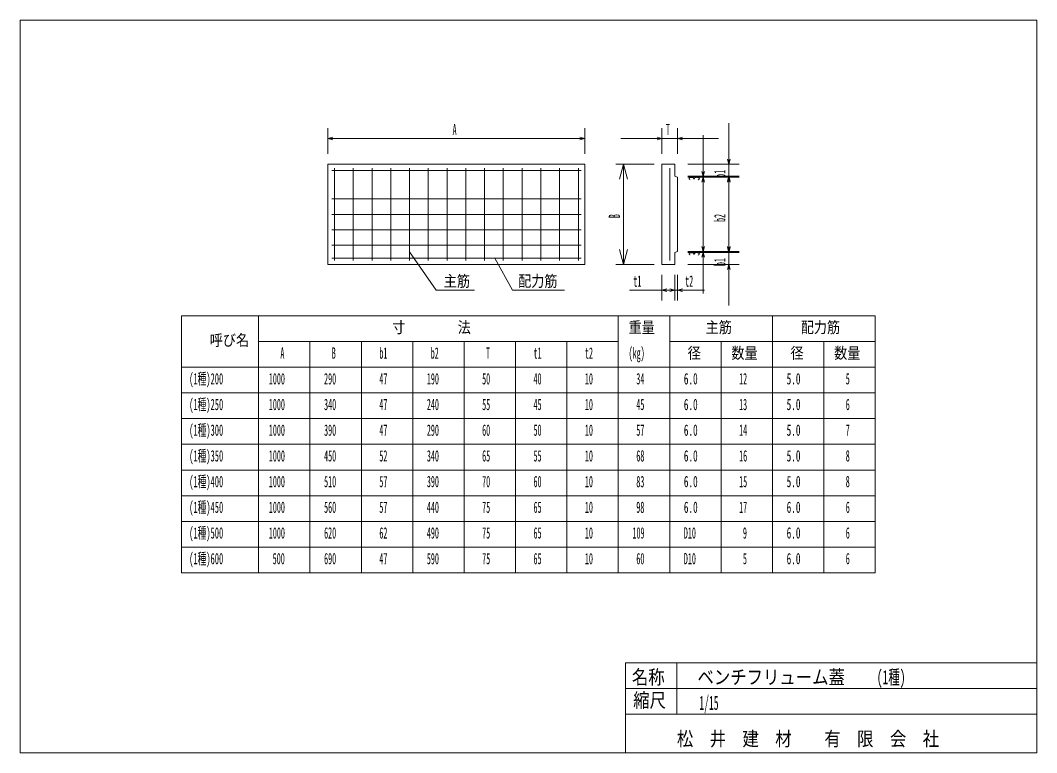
# Model space of a CAD drawing. Units: millimetres, scale not verified. Extents: x -25 to 3930, y 10 to 2860.
import ezdxf
from ezdxf.enums import TextEntityAlignment as Align

# ---------------------------------------------------------------- set-up
doc = ezdxf.new("R2010")
doc.units = ezdxf.units.MM
doc.header["$LTSCALE"] = 5
doc.layers.add('1', color=7, linetype='Continuous', lineweight=18)
doc.styles.add('ＭＳ ゴシック', font='')
doc.styles.get('ＭＳ ゴシック').set_extended_font_data('MS Gothic')

msp = doc.modelspace()

# ---------------------------------------------------------------- linework, layer by layer
at = {"layer": '1'}
for p, q in [((-25, 10), (-25, 2860)), ((-25, 2860), (3930, 2860)), ((3930, 2860), (3930, 310)), ((2732, 2460), (2732, 2093)), ((1172, 2440), (1172, 2340)), ((2172, 2440), (2172, 2340)), ((2472, 2440), (2472, 2340)), ((2532, 2440), (2532, 2340)), ((2632, 2413), (2632, 2090)), ((1172, 2400), (1191.319, 2405.176)), ((1172, 2400), (2172, 2400)), ((1172, 2400), (1191.319, 2394.824)), ((2172, 2400), (2152.681, 2405.176)), ((2172, 2400), (2152.681, 2394.824)), ((2312, 2400), (2692, 2400)), ((2472, 2400), (2452.681, 2405.176)), ((2472, 2400), (2452.681, 2394.824)), ((2532, 2400), (2551.319, 2405.176)), ((2532, 2400), (2551.319, 2394.824)), ((1172, 2300), (1172, 1910)), ((2172, 2300), (1172, 2300)), ((2172, 1910), (2172, 2300)), ((2292, 2300), (2442, 2300)), ((2322, 2300), (2306.471, 2242.044)), ((2322, 2300), (2322, 1910)), ((2322, 2300), (2337.529, 2242.044)), ((2472, 2300), (2472, 1910)), ((2522, 2300), (2472, 2300)), ((2522, 2253), (2522, 2300)), ((2772, 2300), (2572, 2300)), ((2732, 2300), (2726.824, 2319.319)), ((2732, 2300), (2737.176, 2319.319)), ((1187, 2275), (2157, 2275)), ((1197.5, 2285), (1197.5, 1925)), ((1270.5, 1925), (1270.5, 2285)), ((1343.5, 2285), (1343.5, 1925)), ((1416.5, 1925), (1416.5, 2285)), ((1489.5, 2285), (1489.5, 1925)), ((1562.5, 1925), (1562.5, 2285)), ((1635.5, 2285), (1635.5, 1925)), ((1708.5, 1925), (1708.5, 2285)), ((1781.5, 2285), (1781.5, 1925)), ((1854.5, 1925), (1854.5, 2285)), ((1927.5, 2285), (1927.5, 1925)), ((2000.5, 1925), (2000.5, 2285)), ((2073.5, 2285), (2073.5, 1925)), ((2146.5, 1925), (2146.5, 2285)), ((2502, 2285), (2502, 1925)), ((2632, 2253), (2626.824, 2272.319)), ((2632, 2253), (2637.176, 2272.319)), ((2532, 2250), (2522, 2253)), ((2532, 1960), (2532, 2250)), ((2772, 2253), (2572, 2253)), ((2672, 2253), (2572, 2253)), ((2772, 2250), (2572, 2250)), ((2672, 2250), (2572, 2250)), ((2632, 2250), (2626.824, 2230.681)), ((2632, 2250), (2637.176, 2230.681)), ((2732, 2253), (2726.824, 2233.681)), ((2732, 2250), (2726.824, 2230.681)), ((2732, 2253), (2737.176, 2233.681)), ((2732, 2250), (2732, 1960)), ((2732, 2250), (2737.176, 2230.681)), ((2157, 2165), (1187, 2165)), ((1187, 2105), (2157, 2105)), ((2632, 1797), (2632, 2120)), ((2732, 2117), (2732, 1750)), ((2157, 2045), (1187, 2045)), ((1187, 1985), (2157, 1985)), ((2632, 1960), (2626.824, 1979.319)), ((2632, 1960), (2637.176, 1979.319)), ((2732, 1960), (2726.824, 1979.319)), ((2732, 1960), (2737.176, 1979.319)), ((1489.5, 1958.632), (1593.323, 1810)), ((2322, 1910), (2306.471, 1967.956)), ((2322, 1910), (2337.529, 1967.956)), ((2522, 1957), (2532, 1960)), ((2522, 1910), (2522, 1957)), ((2772, 1960), (2572, 1960)), ((2672, 1960), (2572, 1960)), ((2772, 1957), (2572, 1957)), ((2672, 1957), (2572, 1957)), ((2632, 1957), (2626.824, 1937.681)), ((2632, 1957), (2637.176, 1937.681)), ((2732, 1957), (2726.824, 1976.319)), ((2732, 1957), (2737.176, 1976.319)), ((1172, 1910), (2172, 1910)), ((2157, 1935), (1187, 1935)), ((1821.081, 1935), (1890.244, 1810)), ((2292, 1910), (2442, 1910)), ((2472, 1910), (2522, 1910)), ((2772, 1910), (2572, 1910)), ((2732, 1910), (2726.824, 1890.681)), ((2732, 1910), (2737.176, 1890.681)), ((2472, 1770), (2472, 1870)), ((2522, 1770), (2522, 1870)), ((2522, 1770), (2522, 1870)), ((2532, 1770), (2532, 1870)), ((1593.323, 1810), (1742.757, 1810)), ((1890.244, 1810), (2092.334, 1810)), ((2522, 1810), (2345.259, 1810)), ((2362, 1810), (2637, 1810)), ((2472, 1810), (2491.319, 1815.176)), ((2472, 1810), (2491.319, 1804.824)), ((2522, 1810), (2502.681, 1815.176)), ((2522, 1810), (2502.681, 1815.176)), ((2522, 1810), (2502.681, 1804.824)), ((2522, 1810), (2502.681, 1804.824)), ((2532, 1810), (2551.319, 1815.176)), ((2532, 1810), (2551.319, 1804.824)), ((702, 1710), (602, 1710)), ((602, 1710), (602, 710)), ((2502, 1710), (702, 1710)), ((902, 1710), (902, 710)), ((2302, 1610), (2302, 1710)), ((3302, 1710), (2502, 1710)), ((2502, 1710), (2502, 710)), ((2902, 1710), (2902, 710)), ((3302, 1710), (3302, 710)), ((902, 1610), (2302, 1610)), ((1102, 1610), (1102, 710)), ((1302, 1610), (1302, 710)), ((1502, 1610), (1502, 710)), ((1702, 1610), (1702, 710)), ((1902, 1610), (1902, 710)), ((2102, 1610), (2102, 1510)), ((2302, 1610), (2302, 1510)), ((2502, 1610), (3302, 1610)), ((2702, 1610), (2702, 710)), ((3102, 1610), (3102, 710)), ((602, 1510), (2502, 1510)), ((702, 1510), (2102, 1510)), ((702, 1510), (2102, 1510)), ((2102, 1510), (2302, 1510)), ((2102, 1510), (2102, 710)), ((2302, 710), (2302, 1510)), ((2302, 1510), (2502, 1510)), ((2502, 1510), (3302, 1510)), ((602, 1410), (2502, 1410)), ((702, 1410), (2102, 1410)), ((702, 1410), (2102, 1410)), ((2102, 1410), (2302, 1410)), ((2302, 1410), (2502, 1410)), ((2502, 1410), (3302, 1410)), ((602, 1310), (2502, 1310)), ((702, 1310), (2102, 1310)), ((702, 1310), (2102, 1310)), ((2102, 1310), (2302, 1310)), ((2302, 1310), (2502, 1310)), ((2502, 1310), (3302, 1310)), ((602, 1210), (2502, 1210)), ((702, 1210), (2102, 1210)), ((702, 1210), (2102, 1210)), ((2102, 1210), (2302, 1210)), ((2302, 1210), (2502, 1210)), ((2502, 1210), (3302, 1210)), ((602, 1110), (2502, 1110)), ((702, 1110), (2102, 1110)), ((702, 1110), (2102, 1110)), ((2102, 1110), (2302, 1110)), ((2302, 1110), (2502, 1110)), ((2502, 1110), (3302, 1110)), ((602, 1010), (2502, 1010)), ((702, 1010), (2102, 1010)), ((702, 1010), (2102, 1010)), ((2102, 1010), (2302, 1010)), ((2302, 1010), (2502, 1010)), ((2502, 1010), (3302, 1010)), ((602, 910), (2502, 910)), ((702, 910), (2102, 910)), ((702, 910), (2102, 910)), ((2102, 910), (2302, 910)), ((2302, 910), (2502, 910)), ((2502, 910), (3302, 910)), ((602, 810), (2502, 810)), ((702, 810), (2102, 810)), ((702, 810), (2102, 810)), ((2302, 810), (2102, 810)), ((2302, 810), (2502, 810)), ((2502, 810), (3302, 810)), ((602, 710), (2502, 710)), ((702, 710), (2102, 710)), ((2302, 710), (2502, 710)), ((2502, 710), (3302, 710)), ((2502, 710), (3302, 710)), ((2330, 360), (3930, 360)), ((2330, 360), (2330, 160)), ((2530, 360), (2530, 160)), ((3930, 160), (3930, 310)), ((2730, 260), (2330, 260)), ((2730, 260), (3930, 260)), ((2330, 160), (2330, 10)), ((2330, 160), (3930, 160)), ((3930, 160), (3930, 10)), ((3930, 10), (-25, 10))]:
    msp.add_line(p, q, dxfattribs=at)

# ---------------------------------------------------------------- texts
at = {"layer": '1', "style": 'ＭＳ ゴシック'}
for s, height, width, p in [('A', 43.99, 0.5, (1657, 2400)), ('T', 43.99, 0.5, (2487, 2400)), ('主筋', 43.99, 0.85, (1622.757, 1810)), ('配力筋', 43.99, 0.85, (1912.334, 1810)), ('t1', 43.99, 0.5, (2360.259, 1810)), ('t2', 43.99, 0.5, (2562, 1810)), ('寸\u3000\u3000\u3000\u3000法', 43.99, 0.85, (1422, 1630)), ('重量', 43.99, 0.85, (2342, 1630)), ('主筋', 43.99, 0.85, (2642, 1630)), ('配力筋', 43.99, 0.85, (3012, 1630)), ('呼び名', 43.99, 0.85, (712, 1580)), ('A', 43.99, 0.5, (987, 1530)), ('B', 43.99, 0.5, (1187, 1530)), ('b1', 43.99, 0.5, (1372, 1530)), ('b2', 43.99, 0.5, (1572, 1530)), ('T', 43.99, 0.5, (1787, 1530)), ('t1', 43.99, 0.5, (1972, 1530)), ('t2', 43.99, 0.5, (2172, 1530)), ('(kg)', 43.99, 0.5, (2342, 1530)), ('径', 43.99, 0.85, (2572, 1530)), ('数量', 43.99, 0.85, (2742, 1530)), ('径', 43.99, 0.85, (2972, 1530)), ('数量', 43.99, 0.85, (3142, 1530)), ('(1種)200', 43.99, 0.55, (632, 1430)), ('1000', 43.99, 0.5, (942, 1430)), ('290', 43.99, 0.5, (1157, 1430)), ('47', 43.99, 0.5, (1372, 1430)), ('190', 43.99, 0.5, (1557, 1430)), ('50', 43.99, 0.5, (1772, 1430)), ('40', 43.99, 0.5, (1972, 1430)), ('10', 43.99, 0.5, (2172, 1430)), ('34', 43.99, 0.5, (2372, 1430)), ('6.0', 43.99, 0.6, (2557, 1430)), ('12', 43.99, 0.5, (2772, 1430)), ('5.0', 43.99, 0.6, (2957, 1430)), ('5', 43.99, 0.5, (3187, 1430)), ('(1種)250', 43.99, 0.55, (632, 1330)), ('1000', 43.99, 0.5, (942, 1330)), ('340', 43.99, 0.5, (1157, 1330)), ('47', 43.99, 0.5, (1372, 1330)), ('240', 43.99, 0.5, (1557, 1330)), ('55', 43.99, 0.5, (1772, 1330)), ('45', 43.99, 0.5, (1972, 1330)), ('10', 43.99, 0.5, (2172, 1330)), ('45', 43.99, 0.5, (2372, 1330)), ('6.0', 43.99, 0.6, (2557, 1330)), ('13', 43.99, 0.5, (2772, 1330)), ('5.0', 43.99, 0.6, (2957, 1330)), ('6', 43.99, 0.5, (3187, 1330)), ('(1種)300', 43.99, 0.55, (632, 1230)), ('1000', 43.99, 0.5, (942, 1230)), ('390', 43.99, 0.5, (1157, 1230)), ('47', 43.99, 0.5, (1372, 1230)), ('290', 43.99, 0.5, (1557, 1230)), ('60', 43.99, 0.5, (1772, 1230)), ('50', 43.99, 0.5, (1972, 1230)), ('10', 43.99, 0.5, (2172, 1230)), ('57', 43.99, 0.5, (2372, 1230)), ('6.0', 43.99, 0.6, (2557, 1230)), ('14', 43.99, 0.5, (2772, 1230)), ('5.0', 43.99, 0.6, (2957, 1230)), ('7', 43.99, 0.5, (3187, 1230)), ('(1種)350', 43.99, 0.55, (632, 1130)), ('1000', 43.99, 0.5, (942, 1130)), ('450', 43.99, 0.5, (1157, 1130)), ('52', 43.99, 0.5, (1372, 1130)), ('340', 43.99, 0.5, (1557, 1130)), ('65', 43.99, 0.5, (1772, 1130)), ('10', 43.99, 0.5, (2172, 1130)), ('68', 43.99, 0.5, (2372, 1130)), ('6.0', 43.99, 0.6, (2557, 1130)), ('16', 43.99, 0.5, (2772, 1130)), ('5.0', 43.99, 0.6, (2957, 1130)), ('8', 43.99, 0.5, (3187, 1130)), ('55', 43.99, 0.5, (1972, 1130)), ('(1種)400', 43.99, 0.55, (632, 1030)), ('1000', 43.99, 0.5, (942, 1030)), ('510', 43.99, 0.5, (1157, 1030)), ('57', 43.99, 0.5, (1372, 1030)), ('390', 43.99, 0.5, (1557, 1030)), ('70', 43.99, 0.5, (1772, 1030)), ('60', 43.99, 0.5, (1972, 1030)), ('10', 43.99, 0.5, (2172, 1030)), ('83', 43.99, 0.5, (2372, 1030)), ('6.0', 43.99, 0.6, (2557, 1030)), ('15', 43.99, 0.5, (2772, 1030)), ('5.0', 43.99, 0.6, (2957, 1030)), ('8', 43.99, 0.5, (3187, 1030)), ('(1種)450', 43.99, 0.55, (632, 930)), ('1000', 43.99, 0.5, (942, 930)), ('560', 43.99, 0.5, (1157, 930)), ('57', 43.99, 0.5, (1372, 930)), ('440', 43.99, 0.5, (1557, 930)), ('75', 43.99, 0.5, (1772, 930)), ('65', 43.99, 0.5, (1972, 930)), ('10', 43.99, 0.5, (2172, 930)), ('98', 43.99, 0.5, (2372, 930)), ('6.0', 43.99, 0.6, (2557, 930)), ('17', 43.99, 0.5, (2772, 930)), ('6.0', 43.99, 0.6, (2957, 930)), ('6', 43.99, 0.5, (3187, 930)), ('(1種)500', 43.99, 0.55, (632, 830)), ('1000', 43.99, 0.5, (942, 830)), ('620', 43.99, 0.5, (1157, 830)), ('62', 43.99, 0.5, (1372, 830)), ('490', 43.99, 0.5, (1557, 830)), ('75', 43.99, 0.5, (1772, 830)), ('65', 43.99, 0.5, (1972, 830)), ('10', 43.99, 0.5, (2172, 830)), ('109', 43.99, 0.5, (2357, 830)), ('D10', 43.99, 0.5, (2557, 830)), ('9', 43.99, 0.5, (2787, 830)), ('6.0', 43.99, 0.6, (2957, 830)), ('6', 43.99, 0.5, (3187, 830)), ('(1種)600', 43.99, 0.55, (632, 730)), ('500', 43.99, 0.5, (957, 730)), ('690', 43.99, 0.5, (1157, 730)), ('47', 43.99, 0.5, (1372, 730)), ('590', 43.99, 0.5, (1557, 730)), ('75', 43.99, 0.5, (1772, 730)), ('65', 43.99, 0.5, (1972, 730)), ('10', 43.99, 0.5, (2172, 730)), ('60', 43.99, 0.5, (2372, 730)), ('D10', 43.99, 0.5, (2557, 730)), ('5', 43.99, 0.5, (2787, 730)), ('6.0', 43.99, 0.6, (2957, 730)), ('6', 43.99, 0.5, (3187, 730)), ('名称', 54.99, 0.85, (2355, 260)), ('ベンチフリューム蓋', 54.99, 0.85, (2610, 260)), ('(1種)', 54.99, 0.6, (3307.612, 260)), ('縮尺', 54.99, 0.85, (2360, 170)), ('1/15', 54.99, 0.5, (2617.322, 160)), ('松\u3000井\u3000建\u3000材\u3000\u3000有\u3000限\u3000会\u3000社', 54.99, 0.85, (2530, 20))]:
    msp.add_text(s, height=height, dxfattribs=dict(at, width=width)).set_placement(p, align=Align.BOTTOM_LEFT)
at = {"layer": '1', "style": 'ＭＳ ゴシック', "width": 0.5}
for s, p in [('b1', (2732, 2246.5)), ('3', (2632, 2236.5)), ('B', (2322, 2090)), ('b2', (2732, 2075)), ('3', (2632, 1943.5)), ('b1', (2732, 1903.5))]:
    msp.add_text(s, height=43.99, rotation=90, dxfattribs=at).set_placement(p, align=Align.BOTTOM_LEFT)

doc.saveas('drawing.dxf')
